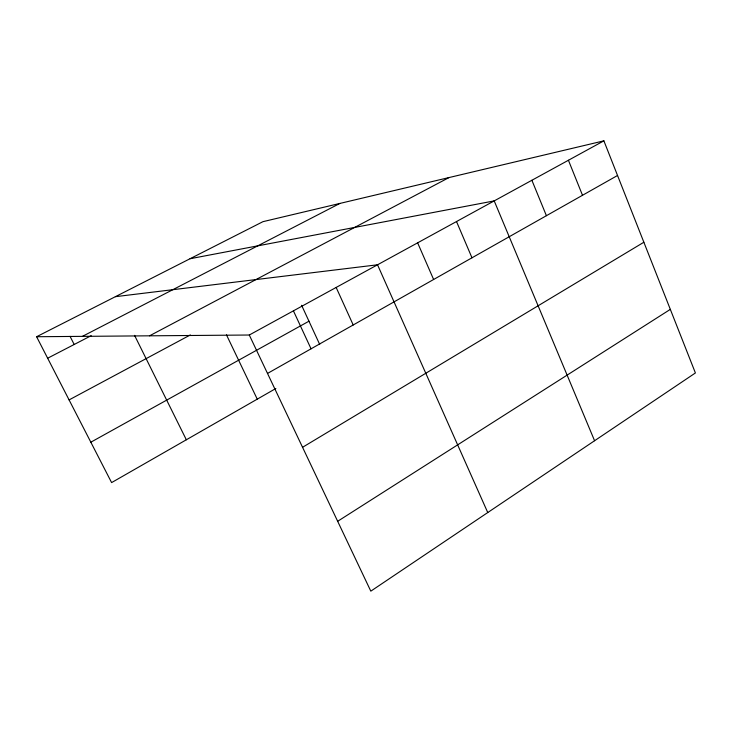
<?xml version="1.0" encoding="UTF-8"?>
<svg xmlns="http://www.w3.org/2000/svg" width="732" height="732" viewBox="0 0 732 732"><rect width="100%" height="100%" fill="white"/><g stroke="black" fill="none" stroke-linecap="round" stroke-linejoin="round"><path stroke-width="1.1" d="M337.662 521.294L670.329 309.371M302.554 447.307L643.858 242.246M275.873 388.482L111.603 482.598L36.6 336.729L262.962 221.668L603.882 140.846L695.4 372.963L370.813 591.154L249.283 335.018L36.6 336.729M267.509 373.439L617.534 175.479M90.832 442.201L308.959 321.202M249.283 335.018L603.882 140.846M69.082 399.91L190.347 334.936M149.538 335.823L449.036 177.556M82.432 336.363L339.913 203.423M47.644 358.223L91.226 335.668M190.036 258.735L494.21 200.897L594.576 440.737M115.382 296.68L377.538 264.792L487.75 512.546M70.052 336.354L74.188 344.488M134.551 335.338L186.34 439.776M226.463 334.835L257.252 399.15M293.422 310.844L311.054 348.816M301.602 305.281L319.674 344.379M336.153 287.447L353.208 324.981M417.633 242.832L433.618 279.496M456.512 221.549L471.984 257.801M531.88 180.273L546.411 215.702M568.425 160.262L582.507 195.288"/></g></svg>
